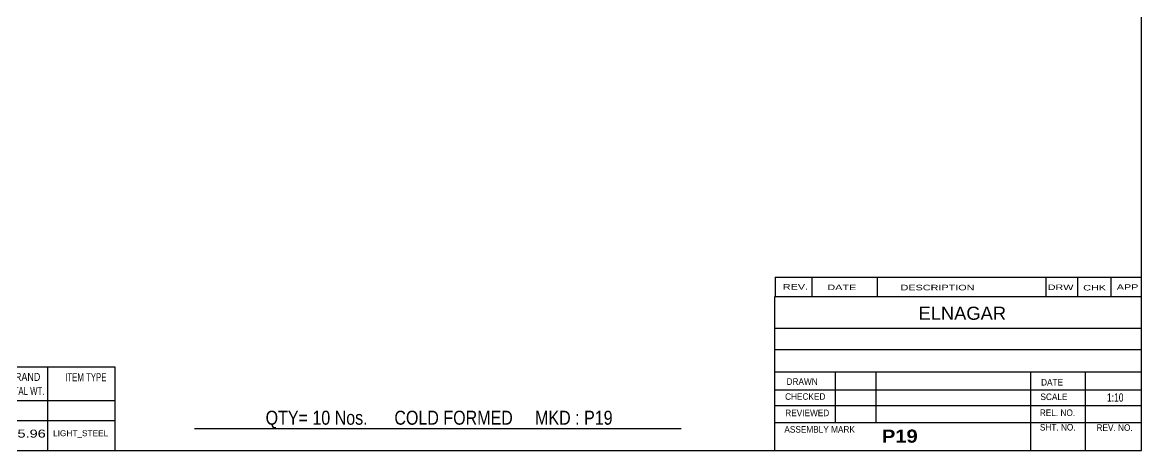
# Model space of a CAD drawing. Header units: millimetres. Extents: x -70 to 333, y -153 to 124.
# Drawn here: x 65.6 to 332.8, y -153.3 to -51 of the extents above; entities that cross this region are included whole.
import ezdxf

# ---------------------------------------------------------------- set-up
doc = ezdxf.new("R2010")
doc.units = ezdxf.units.MM
doc.styles.add('Arial', font='ARIAL.TTF', dxfattribs={"height": 0.2})
doc.styles.add('Arial Bold', font='ARIALBD.TTF', dxfattribs={"height": 0.2})
doc.styles.add('Arial Narrow', font='ARIALN.TTF', dxfattribs={"height": 0.2})

# ---------------------------------------------------------------- blocks, each defined once
blk = doc.blocks.new('Unknown-629082239-1920')
at = {"color": 5, "linetype": 'Continuous'}
for p, q in [((332.8, -153.25), (332.8, 123.75)), ((-67.2, -153.25), (332.8, -153.25))]:
    blk.add_line(p, q, dxfattribs=at)
blk = doc.blocks.new('CBS_BOM-629082239-1970')
at = {"color": 7, "linetype": 'Continuous'}
for p, q in [((-67.23, -141.28), (-67.23, -133.28)), ((-67.23, -133.28), (87.69, -133.28)), ((-55.23, -141.28), (-55.23, -133.28)), ((-43.04, -141.28), (-43.04, -133.28)), ((-12.88, -141.28), (-12.88, -133.28)), ((-2.2, -141.28), (-2.2, -133.28)), ((17.12, -141.28), (17.12, -133.28)), ((35.92, -141.28), (35.92, -133.28)), ((47.13, -141.28), (47.13, -133.28)), ((59.92, -141.28), (59.92, -133.28)), ((71.67, -141.28), (71.67, -133.28)), ((87.69, -133.29), (87.69, -141.27)), ((-67.23, -141.28), (87.69, -141.28)), ((-67.23, -146.08), (-67.23, -141.28)), ((-55.23, -146.08), (-55.23, -141.28)), ((-43.04, -146.08), (-43.04, -141.28)), ((-12.88, -146.08), (-12.88, -141.28)), ((-2.2, -146.08), (-2.2, -141.28)), ((17.12, -146.08), (17.12, -141.28)), ((24.38, -146.08), (24.38, -141.28)), ((35.92, -146.08), (35.92, -141.28)), ((47.13, -146.08), (47.13, -141.28)), ((59.92, -146.08), (59.92, -141.28)), ((71.69, -146.08), (71.69, -141.28)), ((87.69, -141.28), (87.69, -146.08)), ((-67.23, -153.28), (-67.23, -146.1)), ((-55.23, -146.08), (87.69, -146.08)), ((47.13, -153.28), (47.13, -146.1)), ((59.92, -153.28), (59.92, -146.1)), ((71.73, -153.28), (71.73, -146.1)), ((87.69, -146.08), (87.69, -153.28)), ((-67.23, -153.28), (87.69, -153.28))]:
    blk.add_line(p, q, dxfattribs=at)
at = {"color": 3, "linetype": 'Continuous', "style": 'Arial'}
for s, height, width, p in [('ASSEMBLY', 1.91, 0.7, (-66.55, -136.71)), ('ITEM', 1.91, 0.8, (-51.9, -136.71)), ('QTY.', 1.91, 0.8, (18.64, -138.18)), ('UNIT WT.', 1.91, 0.7, (25.81, -136.78)), ('WT./ITEM', 1.91, 0.7, (37.1, -136.78)), ('TOTAL WT.', 1.91, 0.7, (49.04, -136.78)), ('GRAND', 1.91, 0.8, (62.19, -136.62)), ('ITEM TYPE', 1.91, 0.7, (75.83, -136.7)), ('MARK', 1.91, 0.8, (-64.23, -139.84)), ('NO.', 1.91, 0.8, (-51.05, -139.84)), ('DESCRIPTION', 1.9102, 0.8, (-40.72, -138.21)), ('LENGTH', 1.91, 0.7, (-11.77, -138.21)), ('MATERIAL', 1.91, 0.8, (2.25, -138.26)), ('IN Kgs', 1.91, 0.8, (26.39, -139.92)), ('IN Kgs', 1.91, 0.8, (38.14, -139.92)), ('IN Kgs', 1.91, 0.8, (49.93, -139.92)), ('TOTAL WT.', 1.91, 0.7, (60.93, -139.96))]:
    blk.add_text(s, height=height, dxfattribs=dict(at, width=width)).set_placement(p)
at = {"color": 7, "linetype": 'Continuous', "style": 'Arial'}
for s, height, width, p in [('1063', 1.91, 0.8, (-54.77, -144.93)), ('Z250-50-15-2.0', 1.9102, 0.9, (-42.1, -144.93)), ('9800', 1.91, 0.85, (-9.16, -144.65)), ('S355JR', 1.91, 0.8, (3.49, -144.62))]:
    blk.add_text(s, height=height, dxfattribs=dict(at, width=width)).set_placement(p)
for s, p in [('1', (20.21, -144.62)), ('0.00', (29.72, -144.81)), ('57.60', (39.94, -144.78)), ('57.60', (52.61, -144.81))]:
    blk.add_text(s, height=1.91, dxfattribs=at).set_placement(p)
at = {"color": 6, "linetype": 'Continuous', "style": 'Arial'}
for s, height, width, p in [('P19 x 10', 2.292, 2.05, (-65.51, -151.09)), ('TOTAL IN Kgs.', 1.9102, 1.2, (22.93, -150.48)), ('57.60', 1.91, 1.3, (51.52, -150.33)), ('575.96', 1.91, 1.3, (60.59, -150.17))]:
    blk.add_text(s, height=height, dxfattribs=dict(at, width=width)).set_placement(p)
blk.add_text('LIGHT_STEEL', height=1.4135, dxfattribs=at).set_placement((72.94, -149.83))
blk = doc.blocks.new('CBS_CALLOFF-629082239-1971')
at = {"color": 7, "linetype": 'Continuous'}
blk.add_line((106.68, -147.98), (222.91, -148), dxfattribs=at)
at = {"color": 3, "linetype": 'Continuous', "style": 'Arial Narrow'}
blk.add_text('QTY= 10 Nos.      COLD FORMED     MKD : P19', height=3.3405, dxfattribs=at).set_placement((123.68, -147.09))
blk = doc.blocks.new('CBS_NAME_BLOG-629082239-1972')
at = {"color": 7, "linetype": 'Continuous'}
for p, q in [((245.21, -116.5), (332.73, -116.5)), ((245.21, -153.21), (245.21, -116.5)), ((245.21, -124.04), (332.73, -124.04)), ((245.28, -129.09), (332.8, -129.09)), ((245.21, -134.46), (332.73, -134.46)), ((259.73, -146.57), (259.73, -134.47)), ((269.42, -146.54), (269.42, -134.47)), ((306.33, -153.21), (306.33, -134.48)), ((319.38, -153.21), (319.38, -134.47)), ((245.22, -138.76), (332.8, -138.74)), ((245.21, -142.51), (332.73, -142.51)), ((245.21, -146.55), (332.73, -146.55)), ((245.21, -153.25), (332.8, -153.25))]:
    blk.add_line(p, q, dxfattribs=at)
at = {"color": 3, "linetype": 'Continuous', "style": 'Arial'}
blk.add_text('ELNAGAR', height=3.133, dxfattribs=at).set_placement((279.53, -122.03))
at = {"color": 3, "linetype": 'Continuous'}
for s, height, style, width, p in [('DRAWN', 1.566, 'Arial', 0.9, (248.04, -137.57)), ('DATE', 1.566, 'Arial', 0.9, (308.8, -137.73)), ('CHECKED', 1.566, 'Arial', 0.9, (247.69, -141.14)), ('SCALE', 1.566, 'Arial', 0.9, (308.65, -141.21)), ('1:10', 1.957, 'Arial Narrow', 0.9, (324.54, -141.57)), ('REVIEWED', 1.566, 'Arial', 0.9, (247.73, -145.06)), ('REL. NO.', 1.566, 'Arial', 0.9, (308.51, -145.01)), ('SHT. NO.', 1.566, 'Arial', 0.9, (308.51, -148.48)), ('ASSEMBLY MARK', 1.5663, 'Arial', 0.9, (247.51, -148.99)), ('P19', 3.131, 'Arial Bold', 1.1, (270.79, -151.39)), ('REV. NO.', 1.566, 'Arial', 0.9, (322.03, -148.57))]:
    blk.add_text(s, height=height, dxfattribs=dict(at, style=style, width=width)).set_placement(p)
blk = doc.blocks.new('CBS_REVISION-629082239-1973')
at = {"color": 7, "linetype": 'Continuous'}
for p, q in [((245.29, -111.87), (332.79, -111.87)), ((245.29, -111.87), (245.29, -116.5)), ((254.09, -111.87), (254.09, -116.5)), ((269.68, -111.87), (269.68, -116.44)), ((309.94, -111.87), (309.94, -116.5)), ((317.48, -111.87), (317.48, -116.5)), ((325.43, -111.87), (325.43, -116.5)), ((245.29, -116.5), (332.79, -116.5))]:
    blk.add_line(p, q, dxfattribs=at)
at = {"color": 7, "style": 'Arial Narrow', "width": 1.7}
for s, height, p in [('REV.', 1.326, (247.15, -114.82)), ('DATE', 1.326, (257.78, -114.94)), ('DESCRIPTION', 1.3257, (275.26, -114.99)), ('DRW', 1.326, (310.37, -114.93)), ('CHK', 1.326, (318.86, -115.02)), ('APP', 1.326, (326.86, -114.87))]:
    blk.add_text(s, height=height, dxfattribs=at).set_placement(p)

msp = doc.modelspace()

# ---------------------------------------------------------------- block references
for name in ['Unknown-629082239-1920', 'CBS_REVISION-629082239-1973', 'CBS_NAME_BLOG-629082239-1972', 'CBS_BOM-629082239-1970', 'CBS_CALLOFF-629082239-1971']:
    msp.add_blockref(name, (0, 0))

doc.saveas('drawing.dxf')
